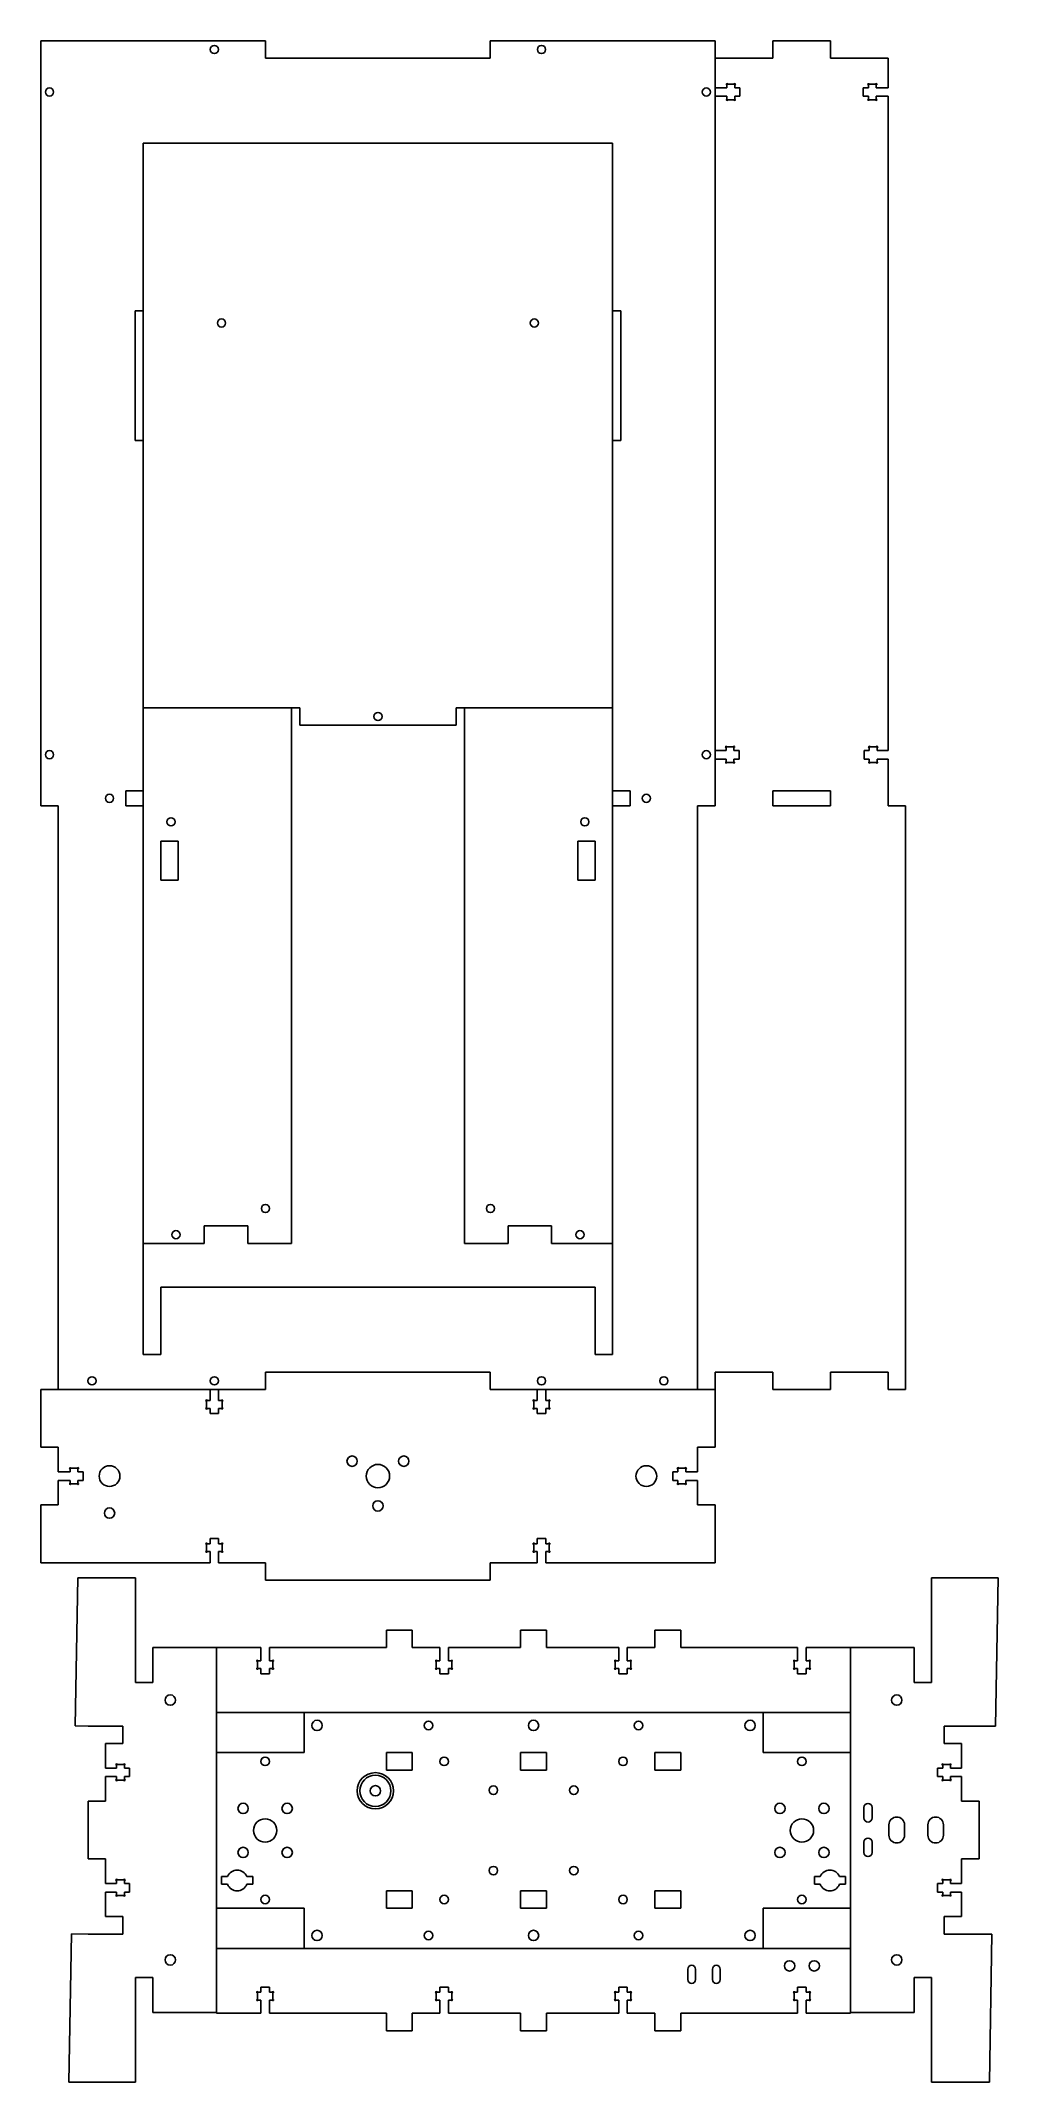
# Model space of a CAD drawing. Header units: millimetres. Extents: x -192 to 177, y -392 to 395.
import ezdxf

# ---------------------------------------------------------------- set-up
doc = ezdxf.new("R2010")
doc.units = ezdxf.units.MM
doc.layers.get('0').update_dxf_attribs({"lineweight": 25, "true_color": 0xffffff})

msp = doc.modelspace()

# ---------------------------------------------------------------- linework, layer by layer
for p, q in [((-192, 100), (-192, 395)), ((-192, 395), (-105.33, 395)), ((-105.33, 395), (-105.33, 388.28)), ((-18.67, 388.28), (-18.67, 395)), ((-18.67, 395), (68, 395)), ((68, 395), (68, 100)), ((90.25, 388.28), (90.25, 395)), ((90.25, 395), (112.51, 395)), ((112.51, 395), (112.51, 388.28)), ((-105.33, 388.28), (-18.67, 388.28)), ((68, 388.28), (90.25, 388.28)), ((112.51, 388.28), (134.76, 388.28)), ((134.76, 388.28), (134.76, 376.9)), ((72.6, 378), (72.6, 376.9)), ((75.35, 378.25), (72.85, 378.25)), ((75.6, 376.9), (75.6, 378)), ((127.16, 378), (127.16, 376.9)), ((129.91, 378.25), (127.41, 378.25)), ((130.16, 376.9), (130.16, 378)), ((72.6, 376.9), (68, 376.9)), ((68, 373.6), (72.6, 373.6)), ((72.6, 373.6), (72.6, 372.5)), ((72.85, 372.25), (75.35, 372.25)), ((77.6, 376.9), (75.6, 376.9)), ((75.6, 372.5), (75.6, 373.6)), ((75.6, 373.6), (77.6, 373.6)), ((77.6, 373.6), (77.6, 376.9)), ((127.16, 376.9), (125.16, 376.9)), ((125.16, 376.9), (125.16, 373.6)), ((125.16, 373.6), (127.16, 373.6)), ((127.16, 373.6), (127.16, 372.5)), ((127.41, 372.25), (129.91, 372.25)), ((134.76, 376.9), (130.16, 376.9)), ((130.16, 372.5), (130.16, 373.6)), ((130.16, 373.6), (134.76, 373.6)), ((134.76, 373.6), (134.76, 121.4)), ((-152.5, 137.86), (-152.5, 355.5)), ((28.5, 355.5), (-152.5, 355.5)), ((28.5, 355.5), (28.5, 137.86)), ((-152.5, 290.88), (-155.65, 290.88)), ((-155.65, 290.88), (-155.65, 240.88)), ((31.65, 290.88), (28.5, 290.88)), ((31.65, 240.88), (31.65, 290.88)), ((-155.65, 240.88), (-152.5, 240.88)), ((28.5, 240.88), (31.65, 240.88)), ((-92.17, 137.86), (-152.5, 137.86)), ((-152.5, 137.86), (-152.5, -111.56)), ((-95.38, 137.86), (-95.38, -68.66)), ((-92.17, 131.14), (-92.17, 137.86)), ((28.5, 137.86), (-31.83, 137.86)), ((-31.83, 137.86), (-31.83, 131.14)), ((-28.62, 137.86), (-28.62, -68.66)), ((28.5, -111.56), (28.5, 137.86)), ((-31.83, 131.14), (-92.17, 131.14)), ((72.28, 121.4), (68, 121.4)), ((68, 118.1), (72.28, 118.1)), ((72.28, 122.5), (72.28, 121.4)), ((72.28, 118.1), (72.28, 117)), ((75.03, 122.75), (72.53, 122.75)), ((75.28, 121.4), (75.28, 122.5)), ((77.28, 121.4), (75.28, 121.4)), ((75.28, 117), (75.28, 118.1)), ((75.28, 118.1), (77.28, 118.1)), ((77.28, 118.1), (77.28, 121.4)), ((127.48, 121.4), (125.48, 121.4)), ((125.48, 121.4), (125.48, 118.1)), ((125.48, 118.1), (127.48, 118.1)), ((127.48, 122.5), (127.48, 121.4)), ((127.48, 118.1), (127.48, 117)), ((130.23, 122.75), (127.73, 122.75)), ((130.48, 121.4), (130.48, 122.5)), ((134.76, 121.4), (130.48, 121.4)), ((130.48, 118.1), (134.76, 118.1)), ((130.48, 117), (130.48, 118.1)), ((134.76, 118.1), (134.76, 100)), ((72.53, 116.75), (75.03, 116.75)), ((127.73, 116.75), (130.23, 116.75)), ((-152.5, 105.88), (-159.22, 105.88)), ((-159.22, 105.88), (-159.22, 100)), ((35.22, 105.88), (28.5, 105.88)), ((35.22, 100), (35.22, 105.88)), ((112.51, 105.88), (90.25, 105.88)), ((90.25, 105.88), (90.25, 100)), ((112.51, 100), (112.51, 105.88)), ((-185.28, 100), (-192, 100)), ((-185.28, -125), (-185.28, 100)), ((-159.22, 100), (-152.5, 100)), ((28.5, 100), (35.22, 100)), ((61.28, 100), (68, 100)), ((61.28, 100), (61.28, -125)), ((90.25, 100), (112.51, 100)), ((134.76, 100), (141.48, 100)), ((141.48, 100), (141.48, -125)), ((-145.78, 86.38), (-145.78, 71.38)), ((-139.06, 86.38), (-145.78, 86.38)), ((-139.06, 71.38), (-139.06, 86.38)), ((15.06, 71.38), (15.06, 86.38)), ((15.06, 86.38), (21.78, 86.38)), ((21.78, 86.38), (21.78, 71.38)), ((-145.78, 71.38), (-139.06, 71.38)), ((21.78, 71.38), (15.06, 71.38)), ((-112.18, -61.94), (-128.98, -61.94)), ((-128.98, -61.94), (-128.98, -68.66)), ((-112.18, -68.66), (-112.18, -61.94)), ((-11.82, -68.66), (-11.82, -61.94)), ((-11.82, -61.94), (4.98, -61.94)), ((4.98, -61.94), (4.98, -68.66)), ((-128.98, -68.66), (-152.5, -68.66)), ((-95.38, -68.66), (-112.18, -68.66)), ((-28.62, -68.66), (-11.82, -68.66)), ((4.98, -68.66), (28.5, -68.66)), ((-145.78, -111.56), (-145.78, -85.5)), ((-145.78, -85.5), (21.78, -85.5)), ((21.78, -85.5), (21.78, -111.56)), ((-152.5, -111.56), (-145.78, -111.56)), ((21.78, -111.56), (28.5, -111.56)), ((-185.28, -125), (-192, -125)), ((-192, -125), (-192, -147.25)), ((-105.33, -125), (-185.28, -125)), ((-126.73, -129.28), (-126.73, -125)), ((-123.43, -125), (-123.43, -129.28)), ((-18.67, -118.28), (-105.33, -118.28)), ((-105.33, -118.28), (-105.33, -125)), ((-18.67, -125), (-18.67, -118.28)), ((61.28, -125), (-18.67, -125)), ((-0.57, -129.28), (-0.57, -125)), ((2.73, -125), (2.73, -129.28)), ((68, -125), (61.28, -125)), ((90.25, -118.28), (68, -118.28)), ((68, -118.28), (68, -125)), ((68, -147.25), (68, -125)), ((90.25, -125), (90.25, -118.28)), ((112.51, -125), (90.25, -125)), ((134.76, -118.28), (112.51, -118.28)), ((112.51, -118.28), (112.51, -125)), ((134.76, -125), (134.76, -118.28)), ((141.48, -125), (134.76, -125)), ((-128.08, -132.03), (-128.08, -129.53)), ((-127.83, -129.28), (-126.73, -129.28)), ((-126.73, -132.28), (-127.83, -132.28)), ((-126.73, -134.28), (-126.73, -132.28)), ((-123.43, -129.28), (-122.33, -129.28)), ((-122.33, -132.28), (-123.43, -132.28)), ((-123.43, -132.28), (-123.43, -134.28)), ((-122.08, -129.53), (-122.08, -132.03)), ((-1.92, -132.03), (-1.92, -129.53)), ((-1.67, -129.28), (-0.57, -129.28)), ((-0.57, -132.28), (-1.67, -132.28)), ((-0.57, -134.28), (-0.57, -132.28)), ((2.73, -129.28), (3.83, -129.28)), ((3.83, -132.28), (2.73, -132.28)), ((2.73, -132.28), (2.73, -134.28)), ((4.08, -129.53), (4.08, -132.03)), ((-123.43, -134.28), (-126.73, -134.28)), ((2.73, -134.28), (-0.57, -134.28)), ((-192, -147.25), (-185.28, -147.25)), ((-185.28, -147.25), (-185.28, -156.73)), ((61.28, -156.73), (61.28, -147.25)), ((61.28, -147.25), (68, -147.25)), ((-185.28, -156.73), (-180.68, -156.73)), ((-180.68, -156.73), (-180.68, -155.63)), ((-180.43, -155.38), (-177.93, -155.38)), ((-177.68, -155.63), (-177.68, -156.73)), ((-177.68, -156.73), (-175.68, -156.73)), ((-175.68, -156.73), (-175.68, -160.03)), ((51.68, -160.03), (51.68, -156.73)), ((51.68, -156.73), (53.68, -156.73)), ((53.68, -156.73), (53.68, -155.63)), ((53.93, -155.38), (56.43, -155.38)), ((56.68, -155.63), (56.68, -156.73)), ((56.68, -156.73), (61.28, -156.73)), ((-180.68, -160.03), (-185.28, -160.03)), ((-185.28, -160.03), (-185.28, -169.51)), ((-180.68, -161.13), (-180.68, -160.03)), ((-177.93, -161.38), (-180.43, -161.38)), ((-175.68, -160.03), (-177.68, -160.03)), ((-177.68, -160.03), (-177.68, -161.13)), ((53.68, -160.03), (51.68, -160.03)), ((53.68, -161.13), (53.68, -160.03)), ((56.43, -161.38), (53.93, -161.38)), ((61.28, -160.03), (56.68, -160.03)), ((56.68, -160.03), (56.68, -161.13)), ((61.28, -169.51), (61.28, -160.03)), ((-185.28, -169.51), (-192, -169.51)), ((-192, -169.51), (-192, -191.76)), ((68, -169.51), (61.28, -169.51)), ((68, -191.76), (68, -169.51)), ((-128.08, -187.23), (-128.08, -184.73)), ((-127.83, -184.48), (-126.73, -184.48)), ((-126.73, -187.48), (-127.83, -187.48)), ((-126.73, -184.48), (-126.73, -182.48)), ((-126.73, -182.48), (-123.43, -182.48)), ((-126.73, -191.76), (-126.73, -187.48)), ((-123.43, -182.48), (-123.43, -184.48)), ((-123.43, -184.48), (-122.33, -184.48)), ((-122.33, -187.48), (-123.43, -187.48)), ((-123.43, -187.48), (-123.43, -191.76)), ((-122.08, -184.73), (-122.08, -187.23)), ((-1.92, -187.23), (-1.92, -184.73)), ((-1.67, -184.48), (-0.57, -184.48)), ((-0.57, -187.48), (-1.67, -187.48)), ((-0.57, -184.48), (-0.57, -182.48)), ((-0.57, -182.48), (2.73, -182.48)), ((-0.57, -191.76), (-0.57, -187.48)), ((2.73, -182.48), (2.73, -184.48)), ((2.73, -184.48), (3.83, -184.48)), ((3.83, -187.48), (2.73, -187.48)), ((2.73, -187.48), (2.73, -191.76)), ((4.08, -184.73), (4.08, -187.23)), ((-192, -191.76), (-126.73, -191.76)), ((-123.43, -191.76), (-105.33, -191.76)), ((-105.33, -191.76), (-105.33, -198.48)), ((-18.67, -198.48), (-18.67, -191.76)), ((-18.67, -191.76), (-0.57, -191.76)), ((2.73, -191.76), (68, -191.76)), ((-178.78, -254.65), (-177.78, -197.62)), ((-177.78, -197.62), (-155.5, -197.62)), ((-155.5, -197.62), (-155.5, -237.94)), ((-105.33, -198.48), (-18.67, -198.48)), ((177.17, -197.62), (151.5, -197.62)), ((151.5, -197.62), (151.5, -237.94)), ((176.17, -254.85), (177.17, -197.62)), ((-58.75, -224.5), (-58.75, -217.78)), ((-58.75, -217.78), (-48.75, -217.78)), ((-48.75, -217.78), (-48.75, -224.5)), ((-7, -224.5), (-7, -217.78)), ((-7, -217.78), (3, -217.78)), ((3, -217.78), (3, -224.5)), ((44.75, -224.5), (44.75, -217.78)), ((44.75, -217.78), (54.75, -217.78)), ((54.75, -217.78), (54.75, -224.5)), ((-148.78, -237.94), (-148.78, -224.5)), ((-148.78, -224.5), (-124.28, -224.5)), ((-124.28, -224.5), (-107.15, -224.5)), ((-124.28, -224.5), (-124.28, -365.18)), ((-107.15, -224.5), (-107.15, -229.62)), ((-103.85, -229.62), (-103.85, -224.5)), ((-103.85, -224.5), (-58.75, -224.5)), ((-48.75, -224.5), (-38.15, -224.5)), ((-38.15, -224.5), (-38.15, -229.62)), ((-34.85, -229.62), (-34.85, -224.5)), ((-34.85, -224.5), (-7, -224.5)), ((3, -224.5), (30.85, -224.5)), ((30.85, -224.5), (30.85, -229.62)), ((34.15, -229.62), (34.15, -224.5)), ((34.15, -224.5), (44.75, -224.5)), ((54.75, -224.5), (99.85, -224.5)), ((99.85, -224.5), (99.85, -229.62)), ((103.15, -229.62), (103.15, -224.5)), ((103.15, -224.5), (120.28, -224.5)), ((144.78, -224.5), (120.28, -224.5)), ((120.28, -224.5), (120.28, -365.18)), ((144.78, -237.94), (144.78, -224.5)), ((-108.5, -229.87), (-108.5, -232.37)), ((-107.15, -229.62), (-108.25, -229.62)), ((-108.25, -232.62), (-107.15, -232.62)), ((-107.15, -232.62), (-107.15, -234.62)), ((-107.15, -234.62), (-103.85, -234.62)), ((-102.75, -229.62), (-103.85, -229.62)), ((-103.85, -234.62), (-103.85, -232.62)), ((-103.85, -232.62), (-102.75, -232.62)), ((-102.5, -232.37), (-102.5, -229.87)), ((-39.5, -229.87), (-39.5, -232.37)), ((-38.15, -229.62), (-39.25, -229.62)), ((-39.25, -232.62), (-38.15, -232.62)), ((-38.15, -232.62), (-38.15, -234.62)), ((-38.15, -234.62), (-34.85, -234.62)), ((-33.75, -229.62), (-34.85, -229.62)), ((-34.85, -234.62), (-34.85, -232.62)), ((-34.85, -232.62), (-33.75, -232.62)), ((-33.5, -232.37), (-33.5, -229.87)), ((29.5, -229.87), (29.5, -232.37)), ((30.85, -229.62), (29.75, -229.62)), ((29.75, -232.62), (30.85, -232.62)), ((30.85, -232.62), (30.85, -234.62)), ((30.85, -234.62), (34.15, -234.62)), ((35.25, -229.62), (34.15, -229.62)), ((34.15, -234.62), (34.15, -232.62)), ((34.15, -232.62), (35.25, -232.62)), ((35.5, -232.37), (35.5, -229.87)), ((98.5, -229.87), (98.5, -232.37)), ((99.85, -229.62), (98.75, -229.62)), ((98.75, -232.62), (99.85, -232.62)), ((99.85, -232.62), (99.85, -234.62)), ((99.85, -234.62), (103.15, -234.62)), ((104.25, -229.62), (103.15, -229.62)), ((103.15, -234.62), (103.15, -232.62)), ((103.15, -232.62), (104.25, -232.62)), ((104.5, -232.37), (104.5, -229.87)), ((-155.5, -237.94), (-148.78, -237.94)), ((151.5, -237.94), (144.78, -237.94)), ((120.28, -249.5), (-124.28, -249.5)), ((-90.5, -265), (-90.5, -249.5)), ((86.5, -249.5), (86.5, -265)), ((-173.78, -254.74), (-178.78, -254.65)), ((-160.34, -254.74), (-173.78, -254.74)), ((-160.34, -261.46), (-160.34, -254.74)), ((156.34, -261.46), (156.34, -254.74)), ((156.34, -254.74), (169.78, -254.74)), ((169.78, -254.74), (176.17, -254.85)), ((-167.06, -270.94), (-167.06, -261.46)), ((-167.06, -261.46), (-160.34, -261.46)), ((-124.28, -265), (-90.5, -265)), ((-48.75, -265), (-58.75, -265)), ((-58.75, -265), (-58.75, -271.72)), ((-48.75, -271.72), (-48.75, -265)), ((3, -265), (-7, -265)), ((-7, -265), (-7, -271.72)), ((3, -271.72), (3, -265)), ((44.75, -265), (44.75, -271.72)), ((54.75, -265), (44.75, -265)), ((54.75, -271.72), (54.75, -265)), ((86.5, -265), (120.28, -265)), ((163.06, -261.46), (156.34, -261.46)), ((163.06, -270.94), (163.06, -261.46)), ((-162.78, -270.94), (-167.06, -270.94)), ((-167.06, -283.71), (-167.06, -274.24)), ((-167.06, -274.24), (-162.78, -274.24)), ((-162.78, -269.84), (-162.78, -270.94)), ((-162.78, -274.24), (-162.78, -275.34)), ((-160.03, -269.59), (-162.53, -269.59)), ((-159.78, -270.94), (-159.78, -269.84)), ((-157.78, -270.94), (-159.78, -270.94)), ((-159.78, -275.34), (-159.78, -274.24)), ((-159.78, -274.24), (-157.78, -274.24)), ((-157.78, -274.24), (-157.78, -270.94)), ((-58.75, -271.72), (-48.75, -271.72)), ((-7, -271.72), (3, -271.72)), ((44.75, -271.72), (54.75, -271.72)), ((153.78, -274.24), (153.78, -270.94)), ((153.78, -270.94), (155.78, -270.94)), ((155.78, -274.24), (153.78, -274.24)), ((155.78, -270.94), (155.78, -269.84)), ((155.78, -275.34), (155.78, -274.24)), ((156.03, -269.59), (158.53, -269.59)), ((158.78, -269.84), (158.78, -270.94)), ((158.78, -270.94), (163.06, -270.94)), ((163.06, -274.24), (158.78, -274.24)), ((158.78, -274.24), (158.78, -275.34)), ((163.06, -283.71), (163.06, -274.24)), ((-162.53, -275.59), (-160.03, -275.59)), ((158.53, -275.59), (156.03, -275.59)), ((-173.78, -305.97), (-173.78, -283.71)), ((-173.78, -283.71), (-167.06, -283.71)), ((125.42, -290.17), (125.42, -286.17)), ((128.58, -286.17), (128.58, -290.17)), ((169.78, -283.71), (163.06, -283.71)), ((169.78, -305.97), (169.78, -283.71)), ((135.06, -296.84), (135.06, -292.84)), ((141.06, -292.84), (141.06, -296.84)), ((150.06, -296.84), (150.06, -292.84)), ((156.06, -292.84), (156.06, -296.84)), ((-167.06, -305.97), (-173.78, -305.97)), ((-167.06, -315.44), (-167.06, -305.97)), ((125.42, -303.51), (125.42, -299.51)), ((128.58, -299.51), (128.58, -303.51)), ((163.06, -315.44), (163.06, -305.97)), ((163.06, -305.97), (169.78, -305.97)), ((-162.78, -314.34), (-162.78, -315.44)), ((-160.03, -314.09), (-162.53, -314.09)), ((-159.78, -315.44), (-159.78, -314.34)), ((-119.99, -312.78), (-122.28, -312.78)), ((-122.28, -312.78), (-122.28, -315.78)), ((-110.28, -312.78), (-112.57, -312.78)), ((-110.28, -315.78), (-110.28, -312.78)), ((108.57, -312.78), (106.28, -312.78)), ((106.28, -312.78), (106.28, -315.78)), ((118.28, -312.78), (115.99, -312.78)), ((118.28, -315.78), (118.28, -312.78)), ((155.78, -315.44), (155.78, -314.34)), ((156.03, -314.09), (158.53, -314.09)), ((158.78, -314.34), (158.78, -315.44)), ((-162.78, -315.44), (-167.06, -315.44)), ((-167.06, -328.22), (-167.06, -318.74)), ((-167.06, -318.74), (-162.78, -318.74)), ((-162.78, -318.74), (-162.78, -319.84)), ((-162.53, -320.09), (-160.03, -320.09)), ((-157.78, -315.44), (-159.78, -315.44)), ((-159.78, -319.84), (-159.78, -318.74)), ((-159.78, -318.74), (-157.78, -318.74)), ((-157.78, -318.74), (-157.78, -315.44)), ((-122.28, -315.78), (-119.99, -315.78)), ((-112.57, -315.78), (-110.28, -315.78)), ((-48.75, -318.28), (-58.75, -318.28)), ((-58.75, -318.28), (-58.75, -325)), ((-48.75, -325), (-48.75, -318.28)), ((-7, -318.28), (-7, -325)), ((3, -318.28), (-7, -318.28)), ((3, -325), (3, -318.28)), ((44.75, -318.28), (44.75, -325)), ((54.75, -318.28), (44.75, -318.28)), ((54.75, -325), (54.75, -318.28)), ((106.28, -315.78), (108.57, -315.78)), ((115.99, -315.78), (118.28, -315.78)), ((153.78, -318.74), (153.78, -315.44)), ((153.78, -315.44), (155.78, -315.44)), ((155.78, -318.74), (153.78, -318.74)), ((155.78, -319.84), (155.78, -318.74)), ((158.53, -320.09), (156.03, -320.09)), ((158.78, -315.44), (163.06, -315.44)), ((163.06, -318.74), (158.78, -318.74)), ((158.78, -318.74), (158.78, -319.84)), ((163.06, -328.22), (163.06, -318.74)), ((-160.34, -328.22), (-167.06, -328.22)), ((-160.34, -334.94), (-160.34, -328.22)), ((-90.5, -325), (-124.28, -325)), ((-90.5, -340.5), (-90.5, -325)), ((-58.75, -325), (-48.75, -325)), ((-7, -325), (3, -325)), ((44.75, -325), (54.75, -325)), ((86.5, -325), (86.5, -340.5)), ((120.28, -325), (86.5, -325)), ((156.34, -334.94), (156.34, -328.22)), ((156.34, -328.22), (163.06, -328.22)), ((-181.17, -392.06), (-180.17, -334.83)), ((-180.17, -334.83), (-173.78, -334.94)), ((-173.78, -334.94), (-160.34, -334.94)), ((169.78, -334.94), (156.34, -334.94)), ((174.78, -335.03), (169.78, -334.94)), ((173.78, -392.06), (174.78, -335.03)), ((120.28, -340.5), (-124.28, -340.5)), ((-148.78, -351.74), (-155.5, -351.74)), ((-155.5, -351.74), (-155.5, -392.06)), ((-148.78, -365.18), (-148.78, -351.74)), ((57.5, -352.5), (57.5, -348.5)), ((60.5, -348.5), (60.5, -352.5)), ((67, -352.5), (67, -348.5)), ((70, -348.5), (70, -352.5)), ((144.78, -365.18), (144.78, -351.74)), ((144.78, -351.74), (151.5, -351.74)), ((151.5, -351.74), (151.5, -392.06)), ((-108.5, -360.13), (-108.5, -357.63)), ((-108.25, -357.38), (-107.15, -357.38)), ((-107.15, -360.38), (-108.25, -360.38)), ((-107.15, -357.38), (-107.15, -355.38)), ((-107.15, -355.38), (-103.85, -355.38)), ((-107.15, -365.5), (-107.15, -360.38)), ((-103.85, -355.38), (-103.85, -357.38)), ((-103.85, -357.38), (-102.75, -357.38)), ((-102.75, -360.38), (-103.85, -360.38)), ((-103.85, -360.38), (-103.85, -365.5)), ((-102.5, -357.63), (-102.5, -360.13)), ((-39.5, -360.13), (-39.5, -357.63)), ((-39.25, -357.38), (-38.15, -357.38)), ((-38.15, -360.38), (-39.25, -360.38)), ((-38.15, -357.38), (-38.15, -355.38)), ((-38.15, -355.38), (-34.85, -355.38)), ((-38.15, -365.5), (-38.15, -360.38)), ((-34.85, -355.38), (-34.85, -357.38)), ((-34.85, -357.38), (-33.75, -357.38)), ((-33.75, -360.38), (-34.85, -360.38)), ((-34.85, -360.38), (-34.85, -365.5)), ((-33.5, -357.63), (-33.5, -360.13)), ((29.5, -360.13), (29.5, -357.63)), ((29.75, -357.38), (30.85, -357.38)), ((30.85, -360.38), (29.75, -360.38)), ((30.85, -357.38), (30.85, -355.38)), ((30.85, -355.38), (34.15, -355.38)), ((30.85, -365.5), (30.85, -360.38)), ((34.15, -355.38), (34.15, -357.38)), ((34.15, -357.38), (35.25, -357.38)), ((35.25, -360.38), (34.15, -360.38)), ((34.15, -360.38), (34.15, -365.5)), ((35.5, -357.63), (35.5, -360.13)), ((98.5, -360.13), (98.5, -357.63)), ((98.75, -357.38), (99.85, -357.38)), ((99.85, -360.38), (98.75, -360.38)), ((99.85, -357.38), (99.85, -355.38)), ((99.85, -355.38), (103.15, -355.38)), ((99.85, -365.5), (99.85, -360.38)), ((103.15, -355.38), (103.15, -357.38)), ((103.15, -357.38), (104.25, -357.38)), ((104.25, -360.38), (103.15, -360.38)), ((103.15, -360.38), (103.15, -365.5)), ((104.5, -357.63), (104.5, -360.13)), ((-124.28, -365.18), (-148.78, -365.18)), ((-124.28, -365.18), (-124.28, -365.5)), ((-124.28, -365.5), (-107.15, -365.5)), ((-103.85, -365.5), (-58.75, -365.5)), ((-58.75, -365.5), (-58.75, -372.22)), ((-48.75, -372.22), (-48.75, -365.5)), ((-48.75, -365.5), (-38.15, -365.5)), ((-34.85, -365.5), (-7, -365.5)), ((-7, -365.5), (-7, -372.22)), ((3, -372.22), (3, -365.5)), ((3, -365.5), (30.85, -365.5)), ((34.15, -365.5), (44.75, -365.5)), ((44.75, -365.5), (44.75, -372.22)), ((54.75, -372.22), (54.75, -365.5)), ((54.75, -365.5), (99.85, -365.5)), ((103.15, -365.5), (120.28, -365.5)), ((120.28, -365.5), (120.28, -365.18)), ((120.28, -365.18), (144.78, -365.18)), ((-58.75, -372.22), (-48.75, -372.22)), ((-7, -372.22), (3, -372.22)), ((44.75, -372.22), (54.75, -372.22)), ((-155.5, -392.06), (-181.17, -392.06)), ((151.5, -392.06), (173.78, -392.06))]:
    msp.add_line(p, q)
for centre, radius in [((-125.08, 391.64), 1.57), ((1.08, 391.64), 1.57), ((-188.64, 375.25), 1.57), ((64.64, 375.25), 1.57), ((-122.33, 286.18), 1.58), ((-1.67, 286.18), 1.58), ((-62, 134.5), 1.57), ((-188.64, 119.75), 1.57), ((64.64, 119.75), 1.57), ((-165.5, 102.94), 1.57), ((41.5, 102.94), 1.57), ((-141.78, 93.88), 1.58), ((17.78, 93.88), 1.58), ((-105.38, -55.22), 1.57), ((-18.62, -55.22), 1.57), ((-139.9, -65.3), 1.57), ((15.9, -65.3), 1.57), ((-172.25, -121.64), 1.57), ((-125.08, -121.64), 1.58), ((1.08, -121.64), 1.58), ((48.25, -121.64), 1.57), ((-165.5, -158.38), 4), ((-71.96, -152.63), 2), ((-62, -158.38), 4.5), ((-52.04, -152.63), 2), ((41.5, -158.38), 4), ((-165.5, -172.63), 2), ((-62, -169.89), 2), ((-142.06, -244.74), 2), ((138.06, -244.74), 2), ((-85.5, -254.5), 2), ((-42.5, -254.5), 1.65), ((-2, -254.5), 2), ((38.5, -254.5), 1.65), ((81.5, -254.5), 2), ((-105.5, -268.36), 1.65), ((-36.5, -268.36), 1.65), ((32.5, -268.36), 1.65), ((101.5, -268.36), 1.65), ((-63, -279.72), 7), ((-63, -279.72), 6), ((-63, -279.72), 2), ((-17.5, -279.5), 1.65), ((13.5, -279.5), 1.65), ((-113.99, -286.51), 2), ((-105.5, -295), 4.5), ((-97.01, -286.51), 2), ((93.01, -286.51), 2), ((101.5, -295), 4.5), ((109.99, -286.51), 2), ((-113.99, -303.49), 2), ((-97.01, -303.49), 2), ((93.01, -303.49), 2), ((109.99, -303.49), 2), ((-17.5, -310.5), 1.65), ((13.5, -310.5), 1.65), ((-105.5, -321.64), 1.65), ((-36.5, -321.64), 1.65), ((32.5, -321.64), 1.65), ((101.5, -321.64), 1.65), ((-85.5, -335.5), 2), ((-42.5, -335.5), 1.65), ((-2, -335.5), 2), ((38.5, -335.5), 1.65), ((81.5, -335.5), 2), ((-142.06, -344.94), 2), ((96.75, -347.22), 2), ((106.25, -347.22), 2), ((138.06, -344.94), 2)]:
    msp.add_circle(centre, radius)
for centre, radius, start, end in [((72.6, 378.25), 0.25, 360, 270), ((75.6, 378.25), 0.25, 270, 180), ((127.16, 378.25), 0.25, 0, 270), ((130.16, 378.25), 0.25, 270, 180), ((72.6, 372.25), 0.25, 90, 360), ((75.6, 372.25), 0.25, 180, 90), ((127.16, 372.25), 0.25, 90, 360), ((130.16, 372.25), 0.25, 180, 90), ((72.28, 122.75), 0.25, 360, 270), ((75.28, 122.75), 0.25, 270, 180), ((127.48, 122.75), 0.25, 0, 270), ((130.48, 122.75), 0.25, 270, 180), ((72.28, 116.75), 0.25, 90, 0), ((75.28, 116.75), 0.25, 180, 90), ((127.48, 116.75), 0.25, 90, 360), ((130.48, 116.75), 0.25, 180, 90), ((-128.08, -129.28), 0.25, 0, 270), ((-128.08, -132.28), 0.25, 90, 0), ((-122.08, -129.28), 0.25, 270, 180), ((-122.08, -132.28), 0.25, 180, 90), ((-1.92, -129.28), 0.25, 360, 270), ((-1.92, -132.28), 0.25, 90, 360), ((4.08, -129.28), 0.25, 270, 180), ((4.08, -132.28), 0.25, 180, 90), ((-180.68, -155.38), 0.25, 0, 270), ((-177.68, -155.38), 0.25, 270, 180), ((53.68, -155.38), 0.25, 0, 270), ((56.68, -155.38), 0.25, 270, 180), ((-180.68, -161.38), 0.25, 90, 0), ((-177.68, -161.38), 0.25, 180, 90), ((53.68, -161.38), 0.25, 90, 360), ((56.68, -161.38), 0.25, 180, 90), ((-128.08, -184.48), 0.25, 0, 270), ((-128.08, -187.48), 0.25, 90, 0), ((-122.08, -184.48), 0.25, 270, 180), ((-122.08, -187.48), 0.25, 180, 90), ((-1.92, -184.48), 0.25, 0, 270), ((-1.92, -187.48), 0.25, 90, 0), ((4.08, -184.48), 0.25, 270, 180), ((4.08, -187.48), 0.25, 180, 90), ((-108.5, -229.62), 0.25, 0, 270), ((-108.5, -232.62), 0.25, 90, 0), ((-102.5, -229.62), 0.25, 270, 180), ((-102.5, -232.62), 0.25, 180, 90), ((-39.5, -229.62), 0.25, 0, 270), ((-39.5, -232.62), 0.25, 90, 0), ((-33.5, -229.62), 0.25, 270, 180), ((-33.5, -232.62), 0.25, 180, 90), ((29.5, -229.62), 0.25, 0, 270), ((29.5, -232.62), 0.25, 90, 0), ((35.5, -229.62), 0.25, 270, 180), ((35.5, -232.62), 0.25, 180, 90), ((98.5, -229.62), 0.25, 0, 270), ((98.5, -232.62), 0.25, 90, 0), ((104.5, -229.62), 0.25, 270, 180), ((104.5, -232.62), 0.25, 180, 90), ((-162.78, -269.59), 0.25, 0, 270), ((-162.78, -275.59), 0.25, 90, 0), ((-159.78, -269.59), 0.25, 270, 180), ((-159.78, -275.59), 0.25, 180, 90), ((155.78, -269.59), 0.25, 0, 270), ((155.78, -275.59), 0.25, 90, 0), ((158.78, -269.59), 0.25, 270, 180), ((158.78, -275.59), 0.25, 180, 90), ((127, -286.17), 1.58, 0, 180), ((127, -290.17), 1.58, 180, 0), ((138.06, -292.84), 3, 0, 180), ((153.06, -292.84), 3, 0, 180), ((127, -299.51), 1.58, 0, 180), ((138.06, -296.84), 3, 180, 0), ((153.06, -296.84), 3, 180, 0), ((127, -303.51), 1.58, 180, 0), ((-162.78, -314.09), 0.25, 0, 270), ((-159.78, -314.09), 0.25, 270, 180), ((-116.28, -314.28), 4, 22.02431, 157.97569), ((112.28, -314.28), 4, 22.02431, 157.97569), ((155.78, -314.09), 0.25, 0, 270), ((158.78, -314.09), 0.25, 270, 180), ((-162.78, -320.09), 0.25, 90, 0), ((-159.78, -320.09), 0.25, 180, 90), ((-116.28, -314.28), 4, 202.02431, 337.97569), ((112.28, -314.28), 4, 202.02431, 337.97569), ((155.78, -320.09), 0.25, 90, 0), ((158.78, -320.09), 0.25, 180, 90), ((59, -348.5), 1.5, 0, 180), ((59, -352.5), 1.5, 180, 0), ((68.5, -348.5), 1.5, 0, 180), ((68.5, -352.5), 1.5, 180, 0), ((-108.5, -357.38), 0.25, 0, 270), ((-108.5, -360.38), 0.25, 90, 0), ((-102.5, -357.38), 0.25, 270, 180), ((-102.5, -360.38), 0.25, 180, 90), ((-39.5, -357.38), 0.25, 0, 270), ((-39.5, -360.38), 0.25, 90, 0), ((-33.5, -357.38), 0.25, 270, 180), ((-33.5, -360.38), 0.25, 180, 90), ((29.5, -357.38), 0.25, 0, 270), ((29.5, -360.38), 0.25, 90, 0), ((35.5, -357.38), 0.25, 270, 180), ((35.5, -360.38), 0.25, 180, 90), ((98.5, -357.38), 0.25, 0, 270), ((98.5, -360.38), 0.25, 90, 0), ((104.5, -357.38), 0.25, 270, 180), ((104.5, -360.38), 0.25, 180, 90)]:
    msp.add_arc(centre, radius, start, end)

doc.saveas('drawing.dxf')
